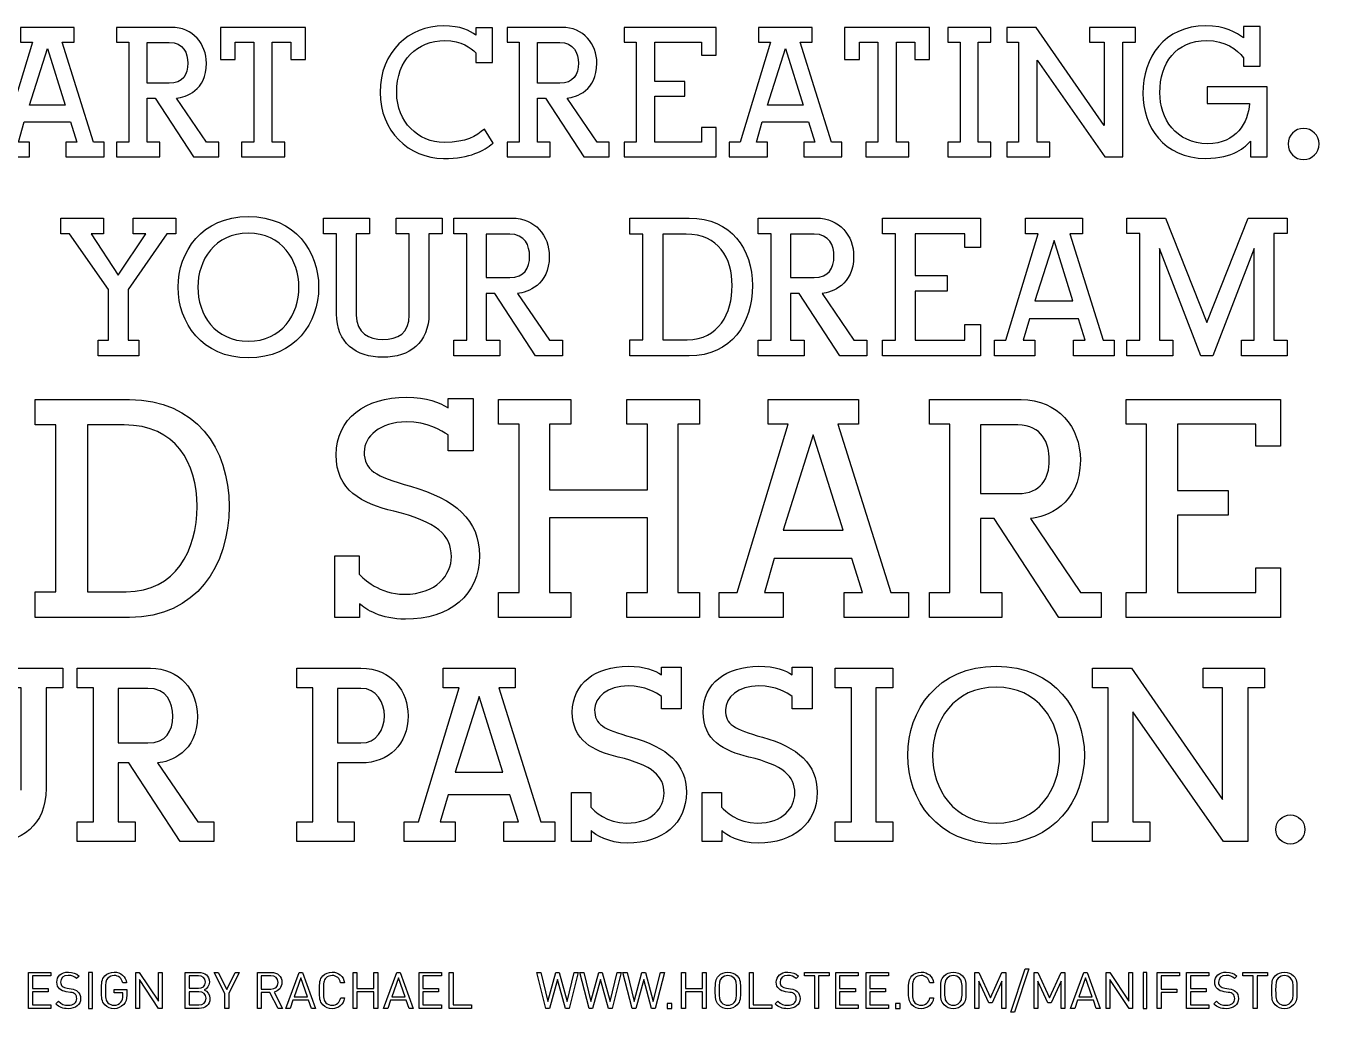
# Model space of a CAD drawing. Extents: x 11 to 200, y 17 to 278.
# Drawn here: x 119.8 to 199.8, y 17.5 to 78.5 of the extents above; entities that cross this region are included whole.
import ezdxf

# ---------------------------------------------------------------- set-up
doc = ezdxf.new("R2010")
doc.units = 0
doc.layers.add('Ebene_1', color=7, linetype='CONTINUOUS')

msp = doc.modelspace()

# ---------------------------------------------------------------- linework, layer by layer
at = {"layer": 'Ebene_1', "color": 7}
for points in [[(195.110219, 76.482894), (195.110219, 75.967203), (196.143294, 75.967203), (196.143294, 78.42617), (195.110219, 78.42617), (195.110219, 77.717334)], [(123.962526, 71.273424), (122.02052, 77.460265), (122.771654, 77.460265), (122.771654, 78.368914), (119.449511, 78.368914), (119.449511, 77.460265), (120.18985, 77.460265), (118.303512, 71.273424), (117.641771, 71.273424), (117.641771, 70.35338), (119.999138, 70.35338), (119.999138, 71.273424), (119.314926, 71.273424), (119.67363, 72.51933), (122.53674, 72.51933), (122.930122, 71.273424), (122.245133, 71.273424), (122.245133, 70.35338), (124.613295, 70.35338), (124.613295, 71.273424), (123.962526, 71.273424), (123.962526, 71.273424)], [(128.768559, 78.368914), (125.388136, 78.368914), (125.388136, 77.460265), (126.140894, 77.460265), (126.140894, 71.273424), (125.388136, 71.273424), (125.388136, 70.35338), (128.062121, 70.35338), (128.062121, 71.273424), (127.274968, 71.273424), (127.274968, 73.991154), (127.274968, 73.991154)], [(135.795575, 71.273424), (135.020205, 71.273424), (135.020205, 77.460265), (136.166062, 77.460265), (136.166062, 76.369934), (137.074853, 76.369934), (137.074853, 78.368914), (131.80908, 78.368914), (131.80908, 76.369934), (132.730818, 76.369934), (132.730818, 77.460265), (133.875546, 77.460265), (133.875546, 71.273424), (133.123883, 71.273424), (133.123883, 70.35338), (135.795575, 70.35338), (135.795575, 71.273424), (135.795575, 71.273424)], [(147.618851, 76.193122), (148.651714, 76.193122), (148.651714, 78.347607), (147.618851, 78.347607), (147.618851, 77.887584)], [(152.929956, 78.368914), (149.54971, 78.368914), (149.54971, 77.460265), (150.302961, 77.460265), (150.302961, 71.273424), (149.54971, 71.273424), (149.54971, 70.35338), (152.223025, 70.35338), (152.223025, 71.273424), (151.436189, 71.273424), (151.436189, 73.991154), (151.436189, 73.991154)], [(156.791991, 70.35338), (162.484413, 70.35338), (162.484413, 72.183697), (161.574141, 72.183697), (161.574141, 71.273424), (158.689477, 71.273424), (158.689477, 74.11392), (160.552708, 74.11392), (160.552708, 75.022535), (158.689477, 75.022535), (158.689477, 77.460265), (161.574141, 77.460265), (161.574141, 76.651522), (162.484413, 76.651522), (162.484413, 78.368914), (156.791991, 78.368914), (156.791991, 77.460265), (157.543619, 77.460265), (157.543619, 71.273424), (156.791991, 71.273424), (156.791991, 70.35338), (156.791991, 70.35338)], [(169.624565, 71.273424), (167.681747, 77.460265), (168.433869, 77.460265), (168.433869, 78.368914), (165.111055, 78.368914), (165.111055, 77.460265), (165.853053, 77.460265), (163.965692, 71.273424), (163.303175, 71.273424), (163.303175, 70.35338), (165.660824, 70.35338), (165.660824, 71.273424), (164.975695, 71.273424), (165.335387, 72.51933), (168.197438, 72.51933), (168.591314, 71.273424), (167.906537, 71.273424), (167.906537, 70.35338), (170.275334, 70.35338), (170.275334, 71.273424), (169.624565, 71.273424), (169.624565, 71.273424)], [(174.41818, 71.273424), (173.643268, 71.273424), (173.643268, 77.460265), (174.789796, 77.460265), (174.789796, 76.369934), (175.700068, 76.369934), (175.700068, 78.368914), (170.433131, 78.368914), (170.433131, 76.369934), (171.353246, 76.369934), (171.353246, 77.460265), (172.499245, 77.460265), (172.499245, 71.273424), (171.746946, 71.273424), (171.746946, 70.35338), (174.41818, 70.35338), (174.41818, 71.273424), (174.41818, 71.273424)], [(178.707499, 71.273424), (178.707499, 77.460265), (179.493382, 77.460265), (179.493382, 78.368914), (176.821514, 78.368914), (176.821514, 77.460265), (177.584431, 77.460265), (177.584431, 71.273424), (176.821514, 71.273424), (176.821514, 70.35338), (179.493382, 70.35338), (179.493382, 71.273424), (178.707499, 71.273424), (178.707499, 71.273424)], [(183.131121, 71.273424), (182.345308, 71.273424), (182.345308, 76.348627), (186.533168, 70.35338), (187.656236, 70.35338), (187.656236, 77.460265), (188.430619, 77.460265), (188.430619, 78.368914), (185.590158, 78.368914), (185.590158, 77.460265), (186.498773, 77.460265), (186.498773, 72.296656), (182.287982, 78.368914), (180.470753, 78.368914), (180.470753, 77.460265), (181.200897, 77.460265), (181.200897, 71.273424), (180.470753, 71.273424), (180.470753, 70.35338), (183.131121, 70.35338), (183.131121, 71.273424), (183.131121, 71.273424)], [(122.210773, 73.563834), (119.999138, 73.563834), (121.110918, 77.067376), (122.210773, 73.563834), (122.210773, 73.563834)], [(128.645122, 74.912856), (127.274968, 74.912856), (127.274968, 77.437369), (128.645122, 77.437369)], [(152.806166, 74.912856), (151.436189, 74.912856), (151.436189, 77.437369), (152.806166, 77.437369)], [(167.87327, 73.563834), (165.660824, 73.563834), (166.77211, 77.067376), (167.87327, 73.563834), (167.87327, 73.563834)], [(147.618851, 76.797219), (147.618851, 76.193122), (147.618851, 76.193122)], [(195.558811, 71.340558), (195.558811, 70.35338), (196.582043, 70.35338), (196.582043, 74.686937), (192.875513, 74.686937), (192.875513, 73.653863), (195.480213, 73.653863)], [(127.274968, 73.991154), (127.768928, 73.991154), (130.149649, 70.35338), (131.710408, 70.35338), (131.710408, 71.273424), (130.957616, 71.273424), (129.10518, 73.991154)], [(151.436189, 73.991154), (151.930431, 73.991154), (154.310235, 70.35338), (155.870923, 70.35338), (155.870923, 71.273424), (155.119965, 71.273424), (153.265906, 73.991154)], [(148.697399, 71.206326), (148.157966, 72.082203)], [(124.881301, 62.16756), (122.482059, 65.605591), (121.933101, 65.605591), (121.933101, 66.571496), (124.582815, 66.571496), (124.582815, 65.605591), (123.818946, 65.605591), (125.489983, 63.038533), (127.208858, 65.605591), (126.409075, 65.605591), (126.409075, 66.571496), (129.046865, 66.571496), (129.046865, 65.605591), (128.497908, 65.605591), (126.098666, 62.16756), (126.098666, 59.029143), (126.767145, 59.029143), (126.767145, 58.050114), (124.2487, 58.050114), (124.2487, 59.029143), (124.881301, 59.029143), (124.881301, 62.16756)], [(138.998691, 60.651568), (138.998691, 65.605591), (138.198909, 65.605591), (138.198909, 66.571496), (141.039899, 66.571496), (141.039899, 65.605591), (140.216233, 65.605591), (140.216233, 60.581153)], [(143.498725, 60.581153), (143.498725, 65.605591), (142.699013, 65.605591), (142.699013, 66.571496), (145.539615, 66.571496), (145.539615, 65.605591), (144.716125, 65.605591), (144.716125, 60.651568)], [(148.260413, 59.029143), (149.096038, 59.029143), (149.096038, 58.050114), (146.255224, 58.050114), (146.255224, 59.029143), (147.055007, 59.029143), (147.055007, 65.605591), (146.255224, 65.605591), (146.255224, 66.571496), (149.847984, 66.571496)], [(157.140077, 59.052038), (157.951607, 59.052038), (157.951607, 65.581037), (157.140077, 65.581037), (157.140077, 66.571496), (160.828086, 66.571496)], [(167.09416, 59.029143), (167.929609, 59.029143), (167.929609, 58.050114), (165.088971, 58.050114), (165.088971, 59.029143), (165.888578, 59.029143), (165.888578, 65.605591), (165.088971, 65.605591), (165.088971, 66.571496), (168.681555, 66.571496)], [(172.7869, 59.029143), (173.586647, 59.029143), (173.586647, 65.605591), (172.7869, 65.605591), (172.7869, 66.571496), (178.83845, 66.571496), (178.83845, 64.746083), (177.870922, 64.746083), (177.870922, 65.605591), (174.804542, 65.605591), (174.804542, 63.015602), (176.785495, 63.015602), (176.785495, 62.048039), (174.804542, 62.048039), (174.804542, 59.029143), (177.870922, 59.029143), (177.870922, 59.995048), (178.83845, 59.995048), (178.83845, 58.050114), (172.7869, 58.050114), (172.7869, 59.029143)], [(187.120896, 59.029143), (187.120896, 58.050114), (184.602945, 58.050114), (184.602945, 59.029143), (185.331466, 59.029143), (184.913989, 60.353576), (181.868846, 60.353576), (181.487423, 59.029143), (182.21598, 59.029143), (182.21598, 58.050114), (179.709494, 58.050114), (179.709494, 59.029143), (180.413426, 59.029143), (182.418968, 65.605591), (181.631498, 65.605591), (181.631498, 66.571496), (185.164461, 66.571496), (185.164461, 65.605591), (184.363938, 65.605591), (186.429981, 59.029143), (187.120896, 59.029143)], [(197.827913, 59.029143), (197.827913, 58.050114), (194.998918, 58.050114), (194.998918, 59.029143), (195.774923, 59.029143), (195.774923, 64.687134), (193.21933, 58.050114), (192.479308, 58.050114), (189.925338, 64.687134), (189.925338, 59.029143), (190.737362, 59.029143), (190.737362, 58.050114), (187.908367, 58.050114), (187.908367, 59.029143), (188.708925, 59.029143), (188.708925, 65.617056), (187.908367, 65.617056), (187.908367, 66.571496), (190.295332, 66.571496), (192.849302, 60.126035), (195.40493, 66.571496), (197.827913, 66.571496), (197.827913, 65.617056), (196.991336, 65.617056), (196.991336, 59.029143), (197.827913, 59.029143)], [(149.71668, 65.581037), (148.260413, 65.581037), (148.260413, 62.896116), (149.71668, 62.896116)], [(160.625239, 65.581037), (159.192891, 65.581037), (159.192891, 59.052038), (159.192891, 59.052038)], [(168.550251, 65.581037), (167.09416, 65.581037), (167.09416, 62.896116), (168.550251, 62.896116)], [(183.397962, 65.188114), (182.21598, 61.463592), (184.566926, 61.463592), (183.397962, 65.188114), (183.397962, 65.188114)], [(150.94604, 64.20912), (150.94604, 64.20912)], [(169.779752, 64.20912), (169.779752, 64.20912)], [(136.672757, 62.298546), (136.672757, 62.298546)], [(150.206018, 61.917052), (152.175506, 59.029143), (152.975112, 59.029143), (152.975112, 58.050114), (151.31621, 58.050114), (148.785664, 61.917052), (148.260413, 61.917052), (148.260413, 59.029143)], [(169.039624, 61.917052), (171.009112, 59.029143), (171.808683, 59.029143), (171.808683, 58.050114), (170.149745, 58.050114), (167.619376, 61.917052), (167.09416, 61.917052), (167.09416, 59.029143)], [(160.828086, 58.050114), (157.140077, 58.050114), (157.140077, 59.052038)], [(159.192891, 59.052038), (160.696782, 59.052038)], [(120.354245, 43.464622), (121.637086, 43.464622), (121.637086, 53.783655), (120.354245, 53.783655), (120.354245, 55.350411), (126.183827, 55.350411)], [(145.897684, 54.841247), (145.897684, 55.425729), (147.444615, 55.425729), (147.444615, 52.180879), (145.897684, 52.180879), (145.897684, 53.161566)], [(161.461358, 43.426981), (161.461358, 41.879867), (156.971449, 41.879867), (156.971449, 43.426981), (158.235311, 43.426981), (158.235311, 48.048687), (152.179457, 48.048687), (152.179457, 43.426981), (153.50001, 43.426981), (153.50001, 41.879867), (149.028904, 41.879867), (149.028904, 43.426981), (150.292978, 43.426981), (150.292978, 53.821296), (149.028904, 53.821296), (149.028904, 55.350411), (153.50001, 55.350411), (153.50001, 53.821296), (152.179457, 53.821296), (152.179457, 49.76608), (158.235311, 49.76608), (158.235311, 53.821296), (156.971449, 53.821296), (156.971449, 55.350411), (161.461358, 55.350411), (161.461358, 53.821296), (160.121966, 53.821296), (160.121966, 43.426981), (161.461358, 43.426981)], [(174.383784, 43.426981), (174.383784, 41.879867), (170.403181, 41.879867), (170.403181, 43.426981), (171.554083, 43.426981), (170.893824, 45.520894), (166.083029, 45.520894), (165.47925, 43.426981), (166.630187, 43.426981), (166.630187, 41.879867), (162.668246, 41.879867), (162.668246, 43.426981), (163.781365, 43.426981), (166.950897, 53.821296), (165.705662, 53.821296), (165.705662, 55.350411), (171.289888, 55.350411), (171.289888, 53.821296), (170.025991, 53.821296), (173.289644, 43.426981), (174.383784, 43.426981)], [(178.85489, 43.426981), (180.17442, 43.426981), (180.17442, 41.879867), (175.685322, 41.879867), (175.685322, 43.426981), (176.949184, 43.426981), (176.949184, 53.821296), (175.685322, 53.821296), (175.685322, 55.350411), (181.362998, 55.350411)], [(187.852698, 43.426981), (189.116595, 43.426981), (189.116595, 53.821296), (187.852698, 53.821296), (187.852698, 55.350411), (197.418621, 55.350411), (197.418621, 52.464125), (195.889505, 52.464125), (195.889505, 53.821296), (191.04188, 53.821296), (191.04188, 49.728439), (194.173771, 49.728439), (194.173771, 48.199324), (191.04188, 48.199324), (191.04188, 43.426981), (195.889505, 43.426981), (195.889505, 44.954438), (197.418621, 44.954438), (197.418621, 41.879867), (187.852698, 41.879867), (187.852698, 43.426981)], [(125.863081, 53.783655), (123.599236, 53.783655), (123.599236, 43.464622), (123.599236, 43.464622)], [(181.156694, 53.783655), (178.85489, 53.783655), (178.85489, 49.538503), (181.156694, 49.538503)], [(168.497863, 53.161566), (166.630187, 47.275928), (170.346701, 47.275928), (168.497863, 53.161566), (168.497863, 53.161566)], [(183.100006, 51.614424), (183.100006, 51.614424)], [(181.929454, 47.993054), (185.043317, 43.426981), (186.307214, 43.426981), (186.307214, 41.879867), (183.684488, 41.879867), (179.684905, 47.993054), (178.85489, 47.993054), (178.85489, 43.426981)], [(140.42663, 42.729557), (140.42663, 41.879867), (138.898502, 41.879867), (138.898502, 45.691179), (140.407791, 45.691179), (140.407791, 44.558269)], [(126.183827, 41.879867), (120.354245, 41.879867), (120.354245, 43.464622)], [(123.599236, 43.464622), (125.976217, 43.464622)], [(119.491597, 31.20231), (119.491597, 37.525023), (118.485404, 37.525023), (118.485404, 38.741432), (122.059149, 38.741432), (122.059149, 37.525023), (121.023182, 37.525023), (121.023182, 31.292353)], [(125.482434, 29.250814), (126.5335, 29.250814), (126.5335, 28.019669), (122.959579, 28.019669), (122.959579, 29.250814), (123.965772, 29.250814), (123.965772, 37.525023), (122.959579, 37.525023), (122.959579, 38.741432), (127.479474, 38.741432)], [(140.512249, 32.885311), (139.055665, 32.885311), (139.055665, 29.250814), (140.091808, 29.250814), (140.091808, 28.019669), (136.532951, 28.019669), (136.532951, 29.250814), (137.539003, 29.250814), (137.539003, 37.525023), (136.532951, 37.525023), (136.532951, 38.741432), (140.512249, 38.741432)], [(152.509163, 29.250814), (152.509163, 28.019669), (149.340795, 28.019669), (149.340795, 29.250814), (150.256783, 29.250814), (149.73125, 30.917442), (145.902094, 30.917442), (145.42161, 29.250814), (146.337421, 29.250814), (146.337421, 28.019669), (143.184223, 28.019669), (143.184223, 29.250814), (144.070083, 29.250814), (146.592833, 37.525023), (145.601668, 37.525023), (145.601668, 38.741432), (150.046598, 38.741432), (150.046598, 37.525023), (149.04037, 37.525023), (151.638225, 29.250814), (152.509163, 29.250814)], [(159.100392, 38.335417), (159.100392, 38.800371), (160.331869, 38.800371), (160.331869, 36.218567), (159.100392, 36.218567), (159.100392, 36.999497)], [(167.193361, 38.335417), (167.193361, 38.800371), (168.424662, 38.800371), (168.424662, 36.218567), (167.193361, 36.218567), (167.193361, 36.999497)], [(173.425534, 29.250814), (173.425534, 28.019669), (169.851613, 28.019669), (169.851613, 29.250814), (170.872904, 29.250814), (170.872904, 37.525023), (169.851613, 37.525023), (169.851613, 38.741432), (173.425534, 38.741432), (173.425534, 37.525023), (172.374326, 37.525023), (172.374326, 29.250814), (173.425534, 29.250814)], [(189.324487, 28.019669), (185.76697, 28.019669), (185.76697, 29.250814), (186.742683, 29.250814), (186.742683, 37.525023), (185.76697, 37.525023), (185.76697, 38.741432), (188.198103, 38.741432), (193.829953, 30.617842), (193.829953, 37.525023), (192.613576, 37.525023), (192.613576, 38.741432), (196.413416, 38.741432), (196.413416, 37.525023), (195.377096, 37.525023), (195.377096, 28.019669), (193.874156, 28.019669), (188.273456, 36.038481), (188.273456, 29.250814), (189.324487, 29.250814), (189.324487, 28.019669)], [(127.314268, 37.495552), (125.482434, 37.495552), (125.482434, 34.116452), (127.314268, 34.116452)], [(140.512249, 37.495552), (139.055665, 37.495552), (139.055665, 34.116452), (140.512249, 34.116452)], [(147.824133, 36.999497), (146.337421, 32.313938), (149.295745, 32.313938), (147.824133, 36.999497), (147.824133, 36.999497)], [(128.860881, 35.768348), (128.860881, 35.768348)], [(141.968833, 35.797819), (141.968833, 35.797819)], [(127.930006, 32.885311), (130.407706, 29.250814), (131.413722, 29.250814), (131.413722, 28.019669), (129.326512, 28.019669), (126.143046, 32.885311), (125.482434, 32.885311), (125.482434, 29.250814)], [(183.740156, 33.365), (183.740156, 33.365)], [(154.74588, 28.695817), (154.74588, 28.019669), (153.529467, 28.019669), (153.529467, 31.053329), (154.730816, 31.053329), (154.730816, 30.151251)], [(162.838673, 28.695817), (162.838673, 28.019669), (161.622436, 28.019669), (161.622436, 31.053329), (162.823785, 31.053329), (162.823785, 30.151251)], [(180.950425, 17.474722), (180.729445, 17.474722), (181.618374, 20.161297), (181.841048, 20.161297), (180.950425, 17.474722)], [(119.949009, 17.707195), (119.949009, 19.930461), (121.329463, 19.930461), (121.329463, 19.717626), (120.186569, 19.717626), (120.186569, 18.933429), (121.160836, 18.933429), (121.160836, 18.722235), (120.186569, 18.722235), (120.186569, 17.918393), (121.329463, 17.918393), (121.329463, 17.707195), (119.949009, 17.707195)], [(123.066647, 19.706168), (122.913436, 19.552276)], [(123.66016, 17.707195), (123.897386, 17.707195), (123.897386, 19.930459), (123.66016, 19.930459), (123.66016, 17.707195), (123.66016, 17.707195)], [(126.011918, 19.28378), (125.774675, 19.28378)], [(127.989273, 17.707195), (126.808737, 19.490063), (126.808737, 17.707195), (126.571318, 17.707195), (126.571318, 19.930461), (126.796284, 19.930461), (127.976996, 18.152503), (127.976996, 19.930461), (128.21438, 19.930461), (128.21438, 17.707195), (127.989273, 17.707195)], [(130.501015, 17.707195), (129.635616, 17.707195), (129.635616, 19.930461), (130.472828, 19.930461)], [(130.454025, 19.717626), (129.872965, 19.717626), (129.872965, 18.946525), (130.454025, 18.946525)], [(130.454025, 19.717626), (130.454025, 19.717626)], [(132.324982, 18.624008), (132.324982, 17.707195), (132.087563, 17.707195), (132.087563, 18.624008), (131.425187, 19.930461), (131.681551, 19.930461), (132.20659, 18.86467), (132.724574, 19.930461), (132.980831, 19.930461), (132.324982, 18.624008)], [(135.383001, 17.707195), (134.8768, 18.692768), (134.343118, 18.692768), (134.343118, 17.707195), (134.105699, 17.707195), (134.105699, 19.930461), (134.958186, 19.930461)], [(134.936385, 19.717626), (134.343118, 19.717626), (134.343118, 18.902325), (134.936385, 18.902325)], [(134.936385, 19.717626), (134.936385, 19.717626)], [(137.450914, 17.707195), (137.272796, 18.209805), (136.301458, 18.209805), (136.123341, 17.707195), (135.870399, 17.707195), (136.688985, 19.930461), (136.888868, 19.930461), (137.703856, 17.707195), (137.450914, 17.707195)], [(136.79196, 19.589931), (136.373178, 18.416084), (137.204005, 18.416084), (136.79196, 19.589931), (136.79196, 19.589931)], [(139.49639, 19.287054), (139.252621, 19.287054)], [(141.314783, 17.707195), (141.314783, 18.722235), (140.258813, 18.722235), (140.258813, 17.707195), (140.021429, 17.707195), (140.021429, 19.930461), (140.258813, 19.930461), (140.258813, 18.933429), (141.314783, 18.933429), (141.314783, 19.930461), (141.55185, 19.930461), (141.55185, 17.707195), (141.314783, 17.707195)], [(143.491845, 17.707195), (143.313763, 18.209805), (142.342425, 18.209805), (142.164272, 17.707195), (141.911366, 17.707195), (142.729775, 19.930461), (142.929694, 19.930461), (143.744646, 17.707195), (143.491845, 17.707195)], [(142.832751, 19.589931), (142.414286, 18.416084), (143.245007, 18.416084), (142.832751, 19.589931), (142.832751, 19.589931)], [(144.103985, 17.707195), (144.103985, 19.930461), (145.484475, 19.930461), (145.484475, 19.717626), (144.341405, 19.717626), (144.341405, 18.933429), (145.315671, 18.933429), (145.315671, 18.722235), (144.341405, 18.722235), (144.341405, 17.918393), (145.484475, 17.918393), (145.484475, 17.707195), (144.103985, 17.707195)], [(145.978258, 17.707195), (145.978258, 19.930461), (146.215607, 19.930461), (146.215607, 17.918393), (147.352786, 17.918393), (147.352786, 17.707195), (145.978258, 17.707195)], [(153.384263, 17.707195), (153.162578, 17.707195), (152.66883, 19.48679), (152.175506, 17.707195), (151.953855, 17.707195), (151.385283, 19.930461), (151.638225, 19.930461), (152.072565, 18.137767), (152.562891, 19.930461), (152.775228, 19.930461), (153.265554, 18.137767), (153.699894, 19.930461), (153.952659, 19.930461), (153.384263, 17.707195)], [(156.051687, 17.707195), (155.830001, 17.707195), (155.336253, 19.48679), (154.842964, 17.707195), (154.621314, 17.707195), (154.052707, 19.930461), (154.305648, 19.930461), (154.739953, 18.137767), (155.230491, 19.930461), (155.442792, 19.930461), (155.932977, 18.137767), (156.367458, 19.930461), (156.620259, 19.930461), (156.051687, 17.707195)], [(158.719251, 17.707195), (158.497601, 17.707195), (158.003641, 19.48679), (157.510211, 17.707195), (157.288737, 17.707195), (156.72013, 19.930461), (156.973072, 19.930461), (157.407412, 18.137767), (157.897914, 19.930461), (158.110251, 19.930461), (158.6004, 18.137767), (159.034881, 19.930461), (159.287858, 19.930461), (158.719251, 17.707195)], [(161.639651, 17.707195), (161.639651, 18.722235), (160.583646, 18.722235), (160.583646, 17.707195), (160.346262, 17.707195), (160.346262, 19.930461), (160.583646, 19.930461), (160.583646, 18.933429), (161.639651, 18.933429), (161.639651, 19.930461), (161.876506, 19.930461), (161.876506, 17.707195), (161.639651, 17.707195)], [(163.598027, 19.576833), (163.598027, 19.576833)], [(164.550809, 17.707195), (164.550809, 19.930461), (164.78837, 19.930461), (164.78837, 17.918393), (165.925408, 17.918393), (165.925408, 17.707195), (164.550809, 17.707195)], [(167.583992, 19.706168), (167.430569, 19.552276)], [(168.830039, 19.717626), (168.830039, 17.707195), (168.592831, 17.707195), (168.592831, 19.717626), (167.949082, 19.717626), (167.949082, 19.930461), (169.473752, 19.930461), (169.473752, 19.717626), (168.830039, 19.717626)], [(169.889113, 17.707195), (169.889113, 19.930461), (171.269744, 19.930461), (171.269744, 19.717626), (170.126673, 19.717626), (170.126673, 18.933429), (171.10094, 18.933429), (171.10094, 18.722235), (170.126673, 18.722235), (170.126673, 17.918393), (171.269744, 17.918393), (171.269744, 17.707195), (169.889113, 17.707195)], [(171.763492, 17.707195), (171.763492, 19.930461), (173.143946, 19.930461), (173.143946, 19.717626), (172.000911, 19.717626), (172.000911, 18.933429), (172.975178, 18.933429), (172.975178, 18.722235), (172.000911, 18.722235), (172.000911, 17.918393), (173.143946, 17.918393), (173.143946, 17.707195), (171.763492, 17.707195)], [(175.945637, 19.287054), (175.701691, 19.287054)], [(177.548412, 19.576833), (177.548412, 19.576833)], [(180.169481, 17.707195), (180.169481, 19.396747), (179.56048, 18.055912), (179.357457, 18.055912), (178.738614, 19.396747), (178.738614, 17.707195), (178.501265, 17.707195), (178.501265, 19.930461), (178.738614, 19.930461), (179.46389, 18.353876), (180.169481, 19.930461), (180.4069, 19.930461), (180.4069, 17.707195), (180.169481, 17.707195)], [(183.826904, 17.707195), (183.826904, 19.396747), (183.217904, 18.055912), (183.01488, 18.055912), (182.39766, 19.396747), (182.39766, 17.707195), (182.160276, 17.707195), (182.160276, 19.930461), (182.39766, 19.930461), (183.121313, 18.353876), (183.826904, 19.930461), (184.064288, 19.930461), (184.064288, 17.707195), (183.826904, 17.707195)], [(186.004355, 17.707195), (185.827542, 18.209805), (184.85504, 18.209805), (184.676605, 17.707195), (184.424475, 17.707195), (185.24306, 19.930461), (185.442768, 19.930461), (186.258108, 17.707195), (186.004355, 17.707195)], [(185.346212, 19.589931), (184.927077, 18.416084), (185.758786, 18.416084), (185.346212, 19.589931), (185.346212, 19.589931)], [(188.034414, 17.707195), (186.85402, 19.490063), (186.85402, 17.707195), (186.616636, 17.707195), (186.616636, 19.930461), (186.84259, 19.930461), (188.022984, 18.152503), (188.022984, 19.930461), (188.260333, 19.930461), (188.260333, 17.707195), (188.034414, 17.707195)], [(188.903765, 17.707195), (189.141152, 17.707195), (189.141152, 19.930459), (188.903765, 19.930459), (188.903765, 17.707195), (188.903765, 17.707195)], [(190.021929, 19.717626), (190.021929, 18.899048), (190.996054, 18.899048), (190.996054, 18.687854), (190.021929, 18.687854), (190.021929, 17.707195), (189.784545, 17.707195), (189.784545, 19.930461), (191.164682, 19.930461), (191.164682, 19.717626), (190.021929, 19.717626)], [(191.59687, 17.707195), (191.59687, 19.930461), (192.977007, 19.930461), (192.977007, 19.717626), (191.832631, 19.717626), (191.832631, 18.933429), (192.80838, 18.933429), (192.80838, 18.722235), (191.832631, 18.722235), (191.832631, 17.918393), (192.977007, 17.918393), (192.977007, 17.707195), (191.59687, 17.707195)], [(194.714015, 19.706168), (194.560168, 19.552276)], [(195.95992, 19.717626), (195.95992, 17.707195), (195.722536, 17.707195), (195.722536, 19.717626), (195.079104, 19.717626), (195.079104, 19.930461), (196.603351, 19.930461), (196.603351, 19.717626), (195.95992, 19.717626)], [(198.034183, 19.576833), (198.034183, 19.576833)], [(122.529508, 18.696042), (122.270181, 18.736971)], [(122.32599, 18.953076), (122.570112, 18.91542)], [(125.780743, 18.493032), (125.780743, 18.66166), (125.234431, 18.66166), (125.234431, 18.871217), (126.018268, 18.871217), (126.018268, 18.51923)], [(130.479214, 18.733697), (129.872965, 18.733697), (129.872965, 17.918393), (130.479214, 17.918393)], [(130.479214, 18.733697), (130.479214, 18.733697)], [(135.13334, 18.715688), (135.661166, 17.707195), (135.383001, 17.707195)], [(167.046712, 18.696042), (166.787491, 18.736971)], [(166.843653, 18.953076), (167.087281, 18.91542)], [(194.177051, 18.696042), (193.916737, 18.736971)], [(193.972405, 18.953076), (194.216316, 18.91542)], [(121.632817, 17.980601), (121.795095, 18.144318)], [(139.259006, 18.348965), (139.49639, 18.348965)], [(159.456345, 17.707195), (159.749888, 17.707195), (159.749888, 18.000247), (159.456345, 18.000247), (159.456345, 17.707195), (159.456345, 17.707195)], [(166.150162, 17.980601), (166.312405, 18.144318)], [(173.59074, 17.707195), (173.884445, 17.707195), (173.884445, 18.000247), (173.59074, 18.000247), (173.59074, 17.707195), (173.59074, 17.707195)], [(175.708253, 18.348965), (175.945637, 18.348965)], [(193.279902, 17.980601), (193.441968, 18.144318)]]:
    msp.add_lwpolyline(points, dxfattribs=at)
for points in [[(145.609888, 78.458943), (143.487965, 78.458943), (141.691656, 76.875782), (141.691656, 74.339839)], [(147.618851, 77.887584), (147.238345, 78.167549), (146.698243, 78.458943), (145.609888, 78.458943)], [(192.785449, 78.458943), (190.203645, 78.458943), (188.890676, 76.505789), (188.890676, 74.282548)], [(195.110219, 77.717334), (194.705865, 78.054554), (193.954378, 78.458943), (192.785449, 78.458943)], [(130.946821, 76.147261), (130.946821, 77.347305), (130.126753, 78.368914), (128.768559, 78.368914)], [(155.107336, 76.147261), (155.107336, 77.347305), (154.28875, 78.368914), (152.929956, 78.368914)], [(128.645122, 77.437369), (129.531511, 77.437369), (129.800787, 76.764481), (129.800787, 76.147261)], [(142.72339, 74.328409), (142.72339, 76.369934), (143.981219, 77.548706), (145.699423, 77.548706)], [(145.699423, 77.548706), (146.732003, 77.548706), (147.316133, 77.077183), (147.618851, 76.797219)], [(152.806166, 77.437369), (153.69432, 77.437369), (153.962854, 76.764481), (153.962854, 76.147261)], [(189.944988, 74.328409), (189.944988, 76.147261), (190.922359, 77.548706), (192.852583, 77.548706)], [(192.852583, 77.548706), (193.975686, 77.548706), (194.717331, 77.023173), (195.110219, 76.482894)], [(129.800787, 76.147261), (129.800787, 75.46132), (129.49708, 74.912856), (128.645122, 74.912856)], [(129.10518, 73.991154), (129.676997, 74.035357), (130.946821, 74.474107), (130.946821, 76.147261)], [(153.962854, 76.147261), (153.962854, 75.46132), (153.660136, 74.912856), (152.806166, 74.912856)], [(153.265906, 73.991154), (153.838253, 74.035357), (155.107336, 74.474107), (155.107336, 76.147261)], [(141.691656, 74.339839), (141.691656, 71.969243), (143.475829, 70.263316), (145.609888, 70.263316)], [(145.654373, 71.252187), (144.049164, 71.252187), (142.72339, 72.51933), (142.72339, 74.328409)], [(188.890676, 74.282548), (188.890676, 72.262296), (190.169284, 70.263316), (192.785449, 70.263316)], [(192.909909, 71.173588), (190.922359, 71.173588), (189.944988, 72.745249), (189.944988, 74.328409)], [(195.480213, 73.653863), (195.424544, 72.486592), (194.67147, 71.173588), (192.909909, 71.173588)], [(148.157966, 72.082203), (147.608198, 71.645076), (147.06873, 71.252187), (145.654373, 71.252187)], [(198.838057, 72.118221), (198.307621, 72.118221), (197.875397, 71.684375), (197.875397, 71.155597)], [(199.799059, 71.155597), (199.799059, 71.684375), (199.365213, 72.118221), (198.838057, 72.118221)], [(192.785449, 70.263316), (194.527395, 70.263316), (195.233021, 70.98203), (195.558811, 71.340558)], [(145.609888, 70.263316), (147.338393, 70.263316), (148.056613, 70.734803), (148.697399, 71.206326)], [(197.875397, 71.155597), (197.875397, 70.625125), (198.307621, 70.192901), (198.838057, 70.192901)], [(198.838057, 70.192901), (199.365213, 70.192901), (199.799059, 70.625125), (199.799059, 71.155597)], [(129.200923, 62.298546), (129.200923, 64.484145), (130.657014, 66.668122), (133.545629, 66.668122)], [(133.545629, 66.668122), (136.434067, 66.668122), (137.890299, 64.484145), (137.890299, 62.298546)], [(149.847984, 66.571496), (151.292291, 66.571496), (152.163405, 65.48607), (152.163405, 64.20912)], [(160.828086, 66.571496), (163.43021, 66.571496), (164.731255, 64.66258), (164.731255, 62.395101)], [(168.681555, 66.571496), (170.125862, 66.571496), (170.996976, 65.48607), (170.996976, 64.20912)], [(133.545629, 65.641609), (131.46872, 65.641609), (130.418324, 63.970078), (130.418324, 62.298546)], [(136.672757, 62.298546), (136.672757, 63.970078), (135.622361, 65.641609), (133.545629, 65.641609)], [(150.94604, 64.20912), (150.94604, 64.865604), (150.65969, 65.581037), (149.71668, 65.581037)], [(163.478012, 62.395101), (163.478012, 64.101064), (162.642387, 65.581037), (160.625239, 65.581037)], [(169.779752, 64.20912), (169.779752, 64.865604), (169.493261, 65.581037), (168.550251, 65.581037)], [(149.71668, 62.896116), (150.623848, 62.896116), (150.94604, 63.480563), (150.94604, 64.20912)], [(152.163405, 64.20912), (152.163405, 62.431155), (150.814736, 61.964571), (150.206018, 61.917052)], [(168.550251, 62.896116), (169.457383, 62.896116), (169.779752, 63.480563), (169.779752, 64.20912)], [(170.996976, 64.20912), (170.996976, 62.431155), (169.648307, 61.964571), (169.039624, 61.917052)], [(133.545629, 57.930593), (130.657014, 57.930593), (129.200923, 60.114569), (129.200923, 62.298546)], [(130.418324, 62.298546), (130.418324, 60.628637), (131.46872, 58.95707), (133.545629, 58.95707)], [(133.545629, 58.95707), (135.622361, 58.95707), (136.672757, 60.628637), (136.672757, 62.298546)], [(137.890299, 62.298546), (137.890299, 60.114569), (136.434067, 57.930593), (133.545629, 57.930593)], [(160.696782, 59.052038), (162.642387, 59.052038), (163.478012, 60.687551), (163.478012, 62.395101)], [(164.731255, 62.395101), (164.731255, 60.078551), (163.442134, 58.050114), (160.828086, 58.050114)], [(141.863423, 57.966611), (140.19235, 57.966611), (138.998691, 58.873603), (138.998691, 60.651568)], [(140.216233, 60.581153), (140.216233, 59.458085), (141.015804, 59.065126), (141.863423, 59.065126)], [(144.716125, 60.651568), (144.716125, 58.873603), (143.522502, 57.966611), (141.863423, 57.966611)], [(141.863423, 59.065126), (142.794439, 59.065126), (143.498725, 59.458085), (143.498725, 60.581153)], [(126.183827, 55.350411), (130.29651, 55.350411), (132.352781, 52.331515), (132.352781, 48.746094)], [(138.973961, 51.935311), (138.973961, 54.179824), (140.784981, 55.501047), (143.313093, 55.501047)], [(143.313093, 55.501047), (144.614808, 55.501047), (145.369364, 55.180161), (145.897684, 54.841247)], [(181.362998, 55.350411), (183.646811, 55.350411), (185.023668, 53.633054), (185.023668, 51.614424)], [(130.372005, 48.746094), (130.372005, 51.444174), (129.051275, 53.783655), (125.863081, 53.783655)], [(143.313093, 53.971932), (141.690668, 53.971932), (140.709522, 53.066563), (140.709522, 52.105561)], [(145.897684, 53.161566), (145.482676, 53.444776), (144.652484, 53.971932), (143.313093, 53.971932)], [(183.100006, 51.614424), (183.100006, 52.652402), (182.646545, 53.783655), (181.156694, 53.783655)], [(140.709522, 52.105561), (140.709522, 50.9923), (141.350943, 50.614123), (143.577182, 49.991999)], [(142.539522, 48.444892), (140.558745, 48.91638), (138.973961, 49.74643), (138.973961, 51.935311)], [(181.156694, 49.538503), (182.589219, 49.538503), (183.100006, 50.463487), (183.100006, 51.614424)], [(185.023668, 51.614424), (185.023668, 48.80342), (182.892078, 48.068337), (181.929454, 47.993054)], [(143.577182, 49.991999), (146.369348, 49.199625), (147.840855, 47.898051), (147.840855, 45.709171)], [(125.976217, 43.464622), (129.051275, 43.464622), (130.372005, 46.049707), (130.372005, 48.746094)], [(132.352781, 48.746094), (132.352781, 45.087083), (130.315348, 41.879867), (126.183827, 41.879867)], [(146.105117, 45.633888), (146.105117, 46.973068), (145.199607, 47.803119), (142.539522, 48.444892)], [(143.180978, 43.314022), (145.199607, 43.314022), (146.105117, 44.540242), (146.105117, 45.633888)], [(147.840855, 45.709171), (147.840855, 43.27638), (146.01082, 41.766904), (143.256437, 41.766904)], [(140.407791, 44.558269), (140.653043, 44.257032), (141.671653, 43.314022), (143.180978, 43.314022)], [(143.256437, 41.766904), (141.766127, 41.766904), (140.784981, 42.389024), (140.42663, 42.729557)], [(127.479474, 38.741432), (129.296526, 38.741432), (130.392607, 37.374404), (130.392607, 35.768348)], [(140.512249, 38.741432), (142.434429, 38.741432), (143.425276, 37.284361), (143.425276, 35.797819)], [(153.589545, 36.023745), (153.589545, 37.809887), (155.031101, 38.860947), (157.043275, 38.860947)], [(157.043275, 38.860947), (158.079312, 38.860947), (158.679987, 38.60555), (159.100392, 38.335417)], [(161.682549, 36.023745), (161.682549, 37.809887), (163.124035, 38.860947), (165.136279, 38.860947)], [(165.136279, 38.860947), (166.172281, 38.860947), (166.772921, 38.60555), (167.193361, 38.335417)], [(174.341239, 33.365), (174.341239, 36.113788), (176.173179, 38.860947), (179.806049, 38.860947)], [(179.806049, 38.860947), (183.440542, 38.860947), (185.272517, 36.113788), (185.272517, 33.365)], [(157.043275, 37.644533), (155.751755, 37.644533), (154.971164, 36.924182), (154.971164, 36.157995)], [(159.100392, 36.999497), (158.770157, 37.223786), (158.10944, 37.644533), (157.043275, 37.644533)], [(165.136279, 37.644533), (163.844724, 37.644533), (163.063992, 36.924182), (163.063992, 36.157995)], [(167.193361, 36.999497), (166.862985, 37.223786), (166.202232, 37.644533), (165.136279, 37.644533)], [(128.860881, 35.768348), (128.860881, 36.593478), (128.500554, 37.495552), (127.314268, 37.495552)], [(141.968833, 35.797819), (141.968833, 36.608213), (141.458328, 37.495552), (140.512249, 37.495552)], [(179.806049, 37.569226), (177.19313, 37.569226), (175.871977, 35.467111), (175.871977, 33.365)], [(183.740156, 33.365), (183.740156, 35.467111), (182.418968, 37.569226), (179.806049, 37.569226)], [(156.427571, 33.245483), (154.850796, 33.620397), (153.589545, 34.281806), (153.589545, 36.023745)], [(154.971164, 36.157995), (154.971164, 35.27229), (155.481598, 34.97269), (157.253495, 34.476628)], [(164.520541, 33.245483), (162.9438, 33.620397), (161.682549, 34.281806), (161.682549, 36.023745)], [(163.063992, 36.157995), (163.063992, 35.27229), (163.574602, 34.97269), (165.346499, 34.476628)], [(127.314268, 34.116452), (128.455539, 34.116452), (128.860881, 34.851539), (128.860881, 35.768348)], [(130.392607, 35.768348), (130.392607, 33.530354), (128.695851, 32.944249), (127.930006, 32.885311)], [(140.512249, 34.116452), (141.458328, 34.116452), (141.968833, 34.941585), (141.968833, 35.797819)], [(143.425276, 35.797819), (143.425276, 34.041145), (142.239131, 32.885311), (140.512249, 32.885311)], [(157.253495, 34.476628), (159.475783, 33.846323), (160.647182, 32.81), (160.647182, 31.068061)], [(165.346499, 34.476628), (167.568788, 33.846323), (168.739975, 32.81), (168.739975, 31.068061)], [(159.265563, 31.007489), (159.265563, 32.07328), (158.544908, 32.734689), (156.427571, 33.245483)], [(167.358567, 31.007489), (167.358567, 32.07328), (166.637736, 32.734689), (164.520541, 33.245483)], [(179.806049, 27.869051), (176.173179, 27.869051), (174.341239, 30.617842), (174.341239, 33.365)], [(175.871977, 33.365), (175.871977, 31.262886), (177.19313, 29.160771), (179.806049, 29.160771)], [(179.806049, 29.160771), (182.418968, 29.160771), (183.740156, 31.262886), (183.740156, 33.365)], [(185.272517, 33.365), (185.272517, 30.617842), (183.440542, 27.869051), (179.806049, 27.869051)], [(121.023182, 31.292353), (121.023182, 29.055993), (119.521548, 27.914891), (117.434338, 27.914891)], [(156.938041, 29.160771), (158.544908, 29.160771), (159.265563, 30.136519), (159.265563, 31.007489)], [(160.647182, 31.068061), (160.647182, 29.1313), (159.190598, 27.929626), (156.998295, 27.929626)], [(165.03101, 29.160771), (166.637736, 29.160771), (167.358567, 30.136519), (167.358567, 31.007489)], [(168.739975, 31.068061), (168.739975, 29.1313), (167.283567, 27.929626), (165.091088, 27.929626)], [(154.730816, 30.151251), (154.925938, 29.912227), (155.736833, 29.160771), (156.938041, 29.160771)], [(162.823785, 30.151251), (163.018942, 29.912227), (163.829802, 29.160771), (165.03101, 29.160771)], [(197.117384, 28.771128), (197.117384, 29.26555), (197.523396, 29.671565), (198.017814, 29.671565)], [(198.017814, 29.671565), (198.51389, 29.671565), (198.919902, 29.26555), (198.919902, 28.771128)], [(156.998295, 27.929626), (155.811833, 27.929626), (155.031101, 28.425685), (154.74588, 28.695817)], [(165.091088, 27.929626), (163.904802, 27.929626), (163.124035, 28.425685), (162.838673, 28.695817)], [(198.017814, 27.869051), (197.523396, 27.869051), (197.117384, 28.275066), (197.117384, 28.771128)], [(198.919902, 28.771128), (198.919902, 28.275066), (198.51389, 27.869051), (198.017814, 27.869051)], [(121.692119, 19.321436), (121.692119, 19.69962), (121.963687, 19.94847), (122.404271, 19.94847)], [(121.860888, 18.905599), (121.748563, 19.005463), (121.692119, 19.142986), (121.692119, 19.321436)], [(122.394782, 19.743823), (122.098448, 19.743823), (121.926399, 19.576833), (121.926399, 19.33126)], [(121.926399, 19.33126), (121.926399, 19.221571), (121.957796, 19.133165), (122.026058, 19.074227)], [(122.913436, 19.552276), (122.776205, 19.6767), (122.629203, 19.743823), (122.394782, 19.743823)], [(122.404271, 19.94847), (122.688646, 19.94847), (122.876253, 19.87807), (123.066647, 19.706168)], [(124.456591, 18.81883), (124.456591, 19.290328), (124.456591, 19.508073), (124.665824, 19.717626)], [(124.665824, 19.717626), (124.815649, 19.868248), (125.012428, 19.94847), (125.234431, 19.94847)], [(124.849868, 19.576833), (124.709568, 19.434399), (124.694011, 19.28378), (124.694011, 18.81883)], [(125.234431, 19.737276), (125.08757, 19.737276), (124.946953, 19.6767), (124.849868, 19.576833)], [(125.234431, 19.94847), (125.658929, 19.94847), (125.946407, 19.673427), (126.011918, 19.28378)], [(125.774675, 19.28378), (125.711986, 19.565374), (125.512067, 19.737276), (125.234431, 19.737276)], [(130.89147, 19.334534), (130.89147, 19.599753), (130.700935, 19.717626), (130.454025, 19.717626)], [(130.454025, 18.946525), (130.700935, 18.946525), (130.89147, 19.067675), (130.89147, 19.334534)], [(130.472828, 19.930461), (130.860002, 19.930461), (131.128854, 19.707805), (131.128854, 19.336171)], [(131.128854, 19.336171), (131.128854, 19.102057), (130.98806, 18.918694), (130.800771, 18.849934)], [(135.38025, 19.30834), (135.38025, 19.58011), (135.195711, 19.717626), (134.936385, 19.717626)], [(134.936385, 18.902325), (135.195711, 18.902325), (135.38025, 19.036571), (135.38025, 19.30834)], [(134.958186, 19.930461), (135.345536, 19.930461), (135.61714, 19.696347), (135.61714, 19.311614)], [(135.61714, 19.311614), (135.61714, 18.987457), (135.420854, 18.774623), (135.13334, 18.715688)], [(137.947166, 18.81883), (137.947166, 19.290328), (137.947166, 19.508073), (138.156681, 19.717626)], [(138.156681, 19.717626), (138.306506, 19.868248), (138.506425, 19.94847), (138.724971, 19.94847)], [(138.34069, 19.58011), (138.200073, 19.436035), (138.184374, 19.28378), (138.184374, 18.81883)], [(138.724971, 19.737276), (138.57811, 19.737276), (138.437633, 19.679974), (138.34069, 19.58011)], [(138.724971, 19.94847), (139.124915, 19.94847), (139.421248, 19.706168), (139.49639, 19.287054)], [(139.252621, 19.287054), (139.193354, 19.558823), (139.002783, 19.737276), (138.724971, 19.737276)], [(162.436118, 18.81883), (162.436118, 19.290328), (162.436118, 19.508073), (162.645491, 19.717626)], [(162.645491, 19.717626), (162.795281, 19.868248), (162.991919, 19.94847), (163.213922, 19.94847)], [(162.829536, 19.576833), (162.68906, 19.434399), (162.673643, 19.28378), (162.673643, 18.81883)], [(163.213922, 19.737276), (163.067061, 19.737276), (162.926585, 19.6767), (162.829536, 19.576833)], [(163.213922, 19.94847), (163.435749, 19.94847), (163.632035, 19.868248), (163.782036, 19.717626)], [(163.598027, 19.576833), (163.500907, 19.6767), (163.360607, 19.737276), (163.213922, 19.737276)], [(163.754201, 18.81883), (163.754201, 19.28378), (163.738468, 19.434399), (163.598027, 19.576833)], [(163.782036, 19.717626), (163.991409, 19.508073), (163.991409, 19.290328), (163.991409, 18.81883)], [(166.209429, 19.321436), (166.209429, 19.69962), (166.481033, 19.94847), (166.92144, 19.94847)], [(166.378233, 18.905599), (166.265909, 19.005463), (166.209429, 19.142986), (166.209429, 19.321436)], [(166.912092, 19.743823), (166.615794, 19.743823), (166.444061, 19.576833), (166.444061, 19.33126)], [(166.444061, 19.33126), (166.444061, 19.221571), (166.475, 19.133165), (166.543721, 19.074227)], [(167.430569, 19.552276), (167.293056, 19.6767), (167.146548, 19.743823), (166.912092, 19.743823)], [(166.92144, 19.94847), (167.205956, 19.94847), (167.393104, 19.87807), (167.583992, 19.706168)], [(174.396872, 18.81883), (174.396872, 19.290328), (174.396872, 19.508073), (174.606422, 19.717626)], [(174.606422, 19.717626), (174.755435, 19.868248), (174.956801, 19.94847), (175.174535, 19.94847)], [(174.789796, 19.58011), (174.649002, 19.436035), (174.634256, 19.28378), (174.634256, 18.81883)], [(175.174535, 19.737276), (175.02718, 19.737276), (174.886386, 19.679974), (174.789796, 19.58011)], [(175.174535, 19.94847), (175.573986, 19.94847), (175.870354, 19.706168), (175.945637, 19.287054)], [(175.701691, 19.287054), (175.642742, 19.558823), (175.452842, 19.737276), (175.174535, 19.737276)], [(176.386045, 18.81883), (176.386045, 19.290328), (176.386045, 19.508073), (176.595595, 19.717626)], [(176.595595, 19.717626), (176.746196, 19.868248), (176.942658, 19.94847), (177.165296, 19.94847)], [(176.780556, 19.576833), (176.639763, 19.434399), (176.623394, 19.28378), (176.623394, 18.81883)], [(177.165296, 19.737276), (177.017976, 19.737276), (176.877182, 19.6767), (176.780556, 19.576833)], [(177.165296, 19.94847), (177.386346, 19.94847), (177.582773, 19.868248), (177.733409, 19.717626)], [(177.548412, 19.576833), (177.451822, 19.6767), (177.311028, 19.737276), (177.165296, 19.737276)], [(177.705575, 18.81883), (177.705575, 19.28378), (177.689206, 19.434399), (177.548412, 19.576833)], [(177.733409, 19.717626), (177.941301, 19.508073), (177.941301, 19.290328), (177.941301, 18.81883)], [(193.338851, 19.321436), (193.338851, 19.69962), (193.610596, 19.94847), (194.051004, 19.94847)], [(193.507444, 18.905599), (193.396107, 19.005463), (193.338851, 19.142986), (193.338851, 19.321436)], [(194.041161, 19.743823), (193.744828, 19.743823), (193.572955, 19.576833), (193.572955, 19.33126)], [(193.572955, 19.33126), (193.572955, 19.221571), (193.605657, 19.133165), (193.672791, 19.074227)], [(194.560168, 19.552276), (194.42262, 19.6767), (194.276923, 19.743823), (194.041161, 19.743823)], [(194.051004, 19.94847), (194.335837, 19.94847), (194.522491, 19.87807), (194.714015, 19.706168)], [(196.871815, 18.81883), (196.871815, 19.290328), (196.871815, 19.508073), (197.081365, 19.717626)], [(197.081365, 19.717626), (197.232001, 19.868248), (197.428463, 19.94847), (197.649443, 19.94847)], [(197.266362, 19.576833), (197.125568, 19.434399), (197.109199, 19.28378), (197.109199, 18.81883)], [(197.649443, 19.737276), (197.503781, 19.737276), (197.362988, 19.6767), (197.266362, 19.576833)], [(197.649443, 19.94847), (197.872152, 19.94847), (198.068578, 19.868248), (198.217556, 19.717626)], [(198.034183, 19.576833), (197.937592, 19.6767), (197.796798, 19.737276), (197.649443, 19.737276)], [(198.189722, 18.81883), (198.189722, 19.28378), (198.174976, 19.434399), (198.034183, 19.576833)], [(198.217556, 19.717626), (198.427106, 19.508073), (198.427106, 19.290328), (198.427106, 18.81883)], [(122.270181, 18.736971), (122.09485, 18.764802), (121.957796, 18.822103), (121.860888, 18.905599)], [(122.026058, 19.074227), (122.09485, 19.015288), (122.210596, 18.971085), (122.32599, 18.953076)], [(122.819773, 18.589623), (122.748053, 18.653476), (122.69175, 18.671481), (122.529508, 18.696042)], [(122.570112, 18.91542), (122.779168, 18.884316), (122.882144, 18.840109), (122.976124, 18.758251)], [(122.925677, 18.312946), (122.925677, 18.427546), (122.891493, 18.527414), (122.819773, 18.589623)], [(122.976124, 18.758251), (123.097938, 18.656749), (123.163273, 18.502854), (123.163273, 18.317857)], [(124.665824, 17.918393), (124.456591, 18.127946), (124.456591, 18.347328), (124.456591, 18.81883)], [(124.694011, 18.81883), (124.694011, 18.353876), (124.709568, 18.199983), (124.849868, 18.055912)], [(125.656001, 18.090294), (125.746523, 18.199983), (125.780743, 18.322768), (125.780743, 18.493032)], [(126.018268, 18.51923), (126.018268, 18.262196), (125.965281, 18.090294), (125.827733, 17.944586)], [(130.925689, 18.327678), (130.925689, 18.578165), (130.753957, 18.733697), (130.479214, 18.733697)], [(130.800771, 18.849934), (131.013108, 18.771349), (131.163073, 18.587986), (131.163073, 18.322768)], [(138.156681, 17.918393), (137.947166, 18.127946), (137.947166, 18.347328), (137.947166, 18.81883)], [(138.184374, 18.81883), (138.184374, 18.353876), (138.200073, 18.199983), (138.34069, 18.055912)], [(162.645491, 17.918393), (162.436118, 18.127946), (162.436118, 18.347328), (162.436118, 18.81883)], [(162.673643, 18.81883), (162.673643, 18.353876), (162.68906, 18.203257), (162.829536, 18.059186)], [(163.598027, 18.059186), (163.738468, 18.203257), (163.754201, 18.353876), (163.754201, 18.81883)], [(163.991409, 18.81883), (163.991409, 18.347328), (163.991409, 18.127946), (163.782036, 17.918393)], [(166.787491, 18.736971), (166.61216, 18.764802), (166.475, 18.822103), (166.378233, 18.905599)], [(166.543721, 19.074227), (166.61216, 19.015288), (166.727906, 18.971085), (166.843653, 18.953076)], [(167.337118, 18.589623), (167.265258, 18.653476), (167.208919, 18.671481), (167.046712, 18.696042)], [(167.087281, 18.91542), (167.296514, 18.884316), (167.39949, 18.840109), (167.493152, 18.758251)], [(167.443375, 18.312946), (167.443375, 18.427546), (167.408838, 18.527414), (167.337118, 18.589623)], [(167.493152, 18.758251), (167.615107, 18.656749), (167.680583, 18.502854), (167.680583, 18.317857)], [(174.606422, 17.918393), (174.396872, 18.127946), (174.396872, 18.347328), (174.396872, 18.81883)], [(174.634256, 18.81883), (174.634256, 18.353876), (174.649002, 18.199983), (174.789796, 18.055912)], [(176.595595, 17.918393), (176.386045, 18.127946), (176.386045, 18.347328), (176.386045, 18.81883)], [(176.623394, 18.81883), (176.623394, 18.353876), (176.639763, 18.203257), (176.780556, 18.059186)], [(177.548412, 18.059186), (177.689206, 18.203257), (177.705575, 18.353876), (177.705575, 18.81883)], [(177.941301, 18.81883), (177.941301, 18.347328), (177.941301, 18.127946), (177.733409, 17.918393)], [(193.916737, 18.736971), (193.741583, 18.764802), (193.605657, 18.822103), (193.507444, 18.905599)], [(193.672791, 19.074227), (193.741583, 19.015288), (193.857788, 18.971085), (193.972405, 18.953076)], [(194.466823, 18.589623), (194.394786, 18.653476), (194.339118, 18.671481), (194.177051, 18.696042)], [(194.216316, 18.91542), (194.425901, 18.884316), (194.529053, 18.840109), (194.622363, 18.758251)], [(194.573221, 18.312946), (194.573221, 18.427546), (194.53886, 18.527414), (194.466823, 18.589623)], [(194.622363, 18.758251), (194.74513, 18.656749), (194.81064, 18.502854), (194.81064, 18.317857)], [(197.081365, 17.918393), (196.871815, 18.127946), (196.871815, 18.347328), (196.871815, 18.81883)], [(197.109199, 18.81883), (197.109199, 18.353876), (197.125568, 18.203257), (197.266362, 18.059186)], [(198.034183, 18.059186), (198.174976, 18.203257), (198.189722, 18.353876), (198.189722, 18.81883)], [(198.427106, 18.81883), (198.427106, 18.347328), (198.427106, 18.127946), (198.217556, 17.918393)], [(122.394782, 17.687549), (122.060772, 17.687549), (121.84205, 17.772681), (121.632817, 17.980601)], [(121.795095, 18.144318), (121.979598, 17.959318), (122.151295, 17.90038), (122.401132, 17.90038)], [(123.163273, 18.317857), (123.163273, 17.928214), (122.857415, 17.687549), (122.394782, 17.687549)], [(122.401132, 17.90038), (122.725828, 17.90038), (122.925677, 18.052635), (122.925677, 18.312946)], [(125.234431, 17.687549), (125.015674, 17.687549), (124.815649, 17.769407), (124.665824, 17.918393)], [(124.849868, 18.055912), (124.946953, 17.956044), (125.08757, 17.90038), (125.234431, 17.90038)], [(125.234431, 17.90038), (125.396674, 17.90038), (125.552672, 17.965866), (125.656001, 18.090294)], [(125.827733, 17.944586), (125.671382, 17.775958), (125.462149, 17.687549), (125.234431, 17.687549)], [(130.479214, 17.918393), (130.753957, 17.918393), (130.925689, 18.078832), (130.925689, 18.327678)], [(131.163073, 18.322768), (131.163073, 17.918393), (130.894257, 17.707195), (130.501015, 17.707195)], [(138.724971, 17.687549), (138.506425, 17.687549), (138.306506, 17.769407), (138.156681, 17.918393)], [(138.34069, 18.055912), (138.437633, 17.956044), (138.57811, 17.90038), (138.724971, 17.90038)], [(138.724971, 17.90038), (139.002783, 17.90038), (139.199704, 18.078832), (139.259006, 18.348965)], [(139.49639, 18.348965), (139.424847, 17.931488), (139.121317, 17.687549), (138.724971, 17.687549)], [(163.213922, 17.687549), (162.991919, 17.687549), (162.795281, 17.769407), (162.645491, 17.918393)], [(162.829536, 18.059186), (162.926585, 17.959318), (163.067061, 17.90038), (163.213922, 17.90038)], [(163.213922, 17.90038), (163.360607, 17.90038), (163.500907, 17.959318), (163.598027, 18.059186)], [(163.782036, 17.918393), (163.632035, 17.769407), (163.435749, 17.687549), (163.213922, 17.687549)], [(166.912092, 17.687549), (166.577976, 17.687549), (166.359254, 17.772681), (166.150162, 17.980601)], [(166.312405, 18.144318), (166.496943, 17.959318), (166.668675, 17.90038), (166.918512, 17.90038)], [(167.680583, 18.317857), (167.680583, 17.928214), (167.374583, 17.687549), (166.912092, 17.687549)], [(166.918512, 17.90038), (167.243491, 17.90038), (167.443375, 18.052635), (167.443375, 18.312946)], [(175.174535, 17.687549), (174.956801, 17.687549), (174.755435, 17.769407), (174.606422, 17.918393)], [(174.789796, 18.055912), (174.886386, 17.956044), (175.02718, 17.90038), (175.174535, 17.90038)], [(175.174535, 17.90038), (175.452842, 17.90038), (175.649304, 18.078832), (175.708253, 18.348965)], [(175.945637, 18.348965), (175.8736, 17.931488), (175.570705, 17.687549), (175.174535, 17.687549)], [(177.165296, 17.687549), (176.942658, 17.687549), (176.746196, 17.769407), (176.595595, 17.918393)], [(176.780556, 18.059186), (176.877182, 17.959318), (177.017976, 17.90038), (177.165296, 17.90038)], [(177.165296, 17.90038), (177.311028, 17.90038), (177.451822, 17.959318), (177.548412, 18.059186)], [(177.733409, 17.918393), (177.582773, 17.769407), (177.386346, 17.687549), (177.165296, 17.687549)], [(194.041161, 17.687549), (193.707151, 17.687549), (193.489452, 17.772681), (193.279902, 17.980601)], [(193.441968, 18.144318), (193.626965, 17.959318), (193.798874, 17.90038), (194.047688, 17.90038)], [(194.81064, 18.317857), (194.81064, 17.928214), (194.504465, 17.687549), (194.041161, 17.687549)], [(194.047688, 17.90038), (194.373478, 17.90038), (194.573221, 18.052635), (194.573221, 18.312946)], [(197.649443, 17.687549), (197.428463, 17.687549), (197.232001, 17.769407), (197.081365, 17.918393)], [(197.266362, 18.059186), (197.362988, 17.959318), (197.503781, 17.90038), (197.649443, 17.90038)], [(197.649443, 17.90038), (197.796798, 17.90038), (197.937592, 17.959318), (198.034183, 18.059186)], [(198.217556, 17.918393), (198.068578, 17.769407), (197.872152, 17.687549), (197.649443, 17.687549)]]:
    msp.add_open_spline(points, degree=3, dxfattribs=at)

doc.saveas('drawing.dxf')
